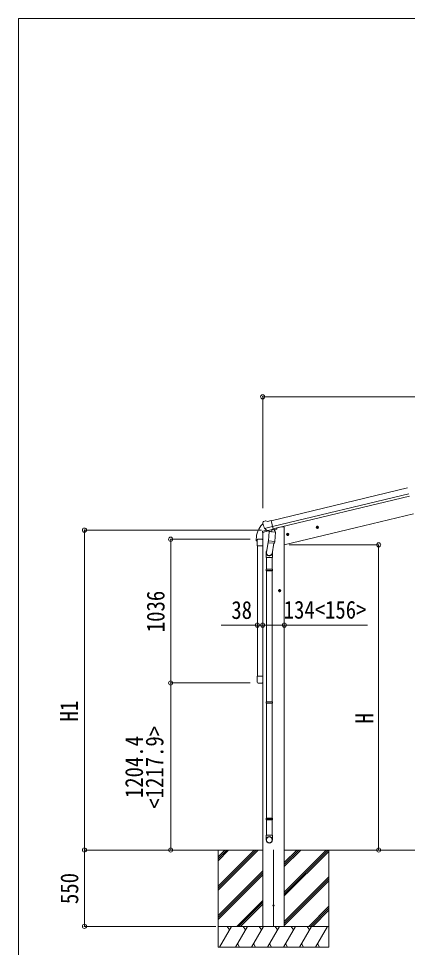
# Model space of a CAD drawing. Units: millimetres at full size, sheet at 1:30. Extents: x -8385 to 8479, y -5853 to 5787.
# Drawn here: x -8385 to -5579, y -907 to 5787 of the extents above; entities that cross this region are included whole.
import ezdxf
from ezdxf.enums import TextEntityAlignment as Align

# ---------------------------------------------------------------- set-up
doc = ezdxf.new("R2010")
doc.units = ezdxf.units.MM
doc.header["$LTSCALE"] = 30
doc.header["$PDMODE"] = 32
doc.header["$PDSIZE"] = 30
for name, color, linetype, lineweight in [('0-0_0', 7, 'Continuous', 9), ('0-1_本体', 4, 'Continuous', 9), ('0-2_部品', 7, 'Continuous', 9), ('0-8_PARTS2', 2, 'Continuous', 9), ('0-A_寸法', 6, 'Continuous', 9), ('1-2_GLASS_SEAL', 7, 'Continuous', 9), ('1-A', 6, 'Continuous', 9), ('F-0_240', 7, 'Continuous', 9)]:
    doc.layers.add(name, color=color, linetype=linetype, lineweight=lineweight)
doc.styles.add('ＭＳ ゴシック', font='')
doc.styles.get('ＭＳ ゴシック').set_extended_font_data('MS Gothic')

msp = doc.modelspace()

# ---------------------------------------------------------------- linework, layer by layer
at = {"layer": '0-0_0'}
for p, q in [((-6623.43, -205.73), (-7125.1, -205.74)), ((-6945.88, -205.73), (-6945.88, -905.73)), ((-6945.88, -466.46), (-6685.15, -205.73)), ((-6945.88, -480.6), (-6671.01, -205.73)), ((-6945.88, -494.74), (-6656.87, -205.73)), ((-6945.88, -282.61), (-6869, -205.73)), ((-6945.88, -268.47), (-6883.14, -205.73)), ((-6945.88, -254.33), (-6897.28, -205.73)), ((-6467.43, -508.51), (-6164.65, -205.73)), ((-6467.43, -522.65), (-6150.51, -205.73)), ((-6467.43, -324.66), (-6348.5, -205.73)), ((-6467.43, -310.52), (-6362.64, -205.73)), ((-6467.43, -296.38), (-6376.79, -205.73)), ((-6467.43, -536.79), (-6145.88, -215.25)), ((-6466.93, -205.73), (-1387.78, -205.73)), ((-6145.88, -205.73), (-6145.88, -905.73)), ((-6945.88, -678.59), (-6623.43, -356.14)), ((-6945.88, -692.73), (-6623.43, -370.29)), ((-6945.88, -706.88), (-6623.43, -384.43)), ((-6467.43, -720.64), (-6145.88, -399.09)), ((-6467.43, -734.78), (-6145.88, -413.24)), ((-6467.43, -748.93), (-6145.88, -427.38)), ((-6810.89, -755.73), (-6623.43, -568.28)), ((-6796.75, -755.73), (-6623.43, -582.42)), ((-6782.61, -755.73), (-6623.43, -596.56)), ((-6290.39, -755.73), (-6145.88, -611.23)), ((-6276.25, -755.73), (-6145.88, -625.37)), ((-6262.11, -755.73), (-6145.88, -639.51)), ((-6145.88, -755.73), (-6945.88, -755.73)), ((-6935.6, -905.73), (-6848.99, -755.73)), ((-6863.99, -781.71), (-6878.99, -755.73)), ((-6820.13, -905.73), (-6733.52, -755.73)), ((-6748.52, -781.72), (-6763.53, -755.73)), ((-6704.66, -905.73), (-6618.05, -755.73)), ((-6633.05, -781.72), (-6648.05, -755.73)), ((-6478.88, -755.73), (-6612.88, -755.73)), ((-6589.19, -905.73), (-6502.58, -755.73)), ((-6517.58, -781.72), (-6532.58, -755.73)), ((-6473.71, -905.73), (-6387.11, -755.73)), ((-6402.11, -781.71), (-6417.11, -755.73)), ((-6358.24, -905.73), (-6271.64, -755.73)), ((-6301.64, -755.73), (-6286.64, -781.71)), ((-6242.77, -905.73), (-6156.17, -755.73)), ((-6945.88, -905.73), (-6145.88, -905.73)), ((-6805.13, -879.75), (-6790.13, -905.73)), ((-6689.66, -879.75), (-6674.66, -905.73)), ((-6574.19, -879.75), (-6559.19, -905.73)), ((-6458.72, -879.75), (-6443.72, -905.73)), ((-6343.25, -879.75), (-6328.25, -905.73)), ((-6227.78, -879.75), (-6212.78, -905.73))]:
    msp.add_line(p, q, dxfattribs=at)
at = {"layer": '0-1_本体'}
for p, q in [((-5578.52, 2404.05), (-6561.76, 2167.99)), ((-5568.44, 2362.07), (-6551.68, 2126.01)), ((-5564.51, 2345.7), (-6547.76, 2109.67)), ((-5956.73, 2116.82), (-5533.93, 2218.32)), ((-6623.43, -755.73), (-6623.43, 2084.5)), ((-6487.93, 2123.65), (-6521.21, 2115.66)), ((-6467.43, 2123.65), (-6487.43, 2123.65)), ((-6467.43, -755.73), (-6467.43, 2123.65)), ((-6467.43, 1994.21), (-5956.73, 2116.82))]:
    msp.add_line(p, q, dxfattribs=at)
at = {"layer": '0-2_部品'}
for p, q in [((-6623.14, 2152.08), (-6622.87, 2150.93)), ((-6618.92, 2160.66), (-6622.78, 2154.36)), ((-6615.83, 2162.91), (-6602.64, 2166.07)), ((-6588.09, 2163.4), (-6601.34, 2166.1)), ((-6588.09, 2163.4), (-6562.15, 2169.62)), ((-6625.26, 2083.95), (-6582.45, 2094.22)), ((-6625.26, 2090.84), (-6625.26, 2083.95)), ((-6596.02, 2100.22), (-6622.96, 2093.75)), ((-6609.09, 2111.78), (-6551.58, 2125.58)), ((-6592.24, 2096.87), (-6608.61, 2111.36)), ((-6589.53, 2096.3), (-6582.01, 2098.11)), ((-6588.69, 2096.42), (-6587.16, 2096.78)), ((-6587.16, 2096.78), (-6550.46, 2105.6)), ((-6585.32, 2096.56), (-6585.37, 2095.81)), ((-6584.62, 2094.77), (-6558.8, 2088.34)), ((-6577.7, 2089.43), (-6582.37, 2022.59)), ((-6532.01, 2086.23), (-6577.7, 2089.43)), ((-6575.92, 2092.61), (-6576.15, 2089.32)), ((-6556.41, 2103.77), (-6557.43, 2089.16)), ((-6550.46, 2105.6), (-6548.93, 2105.96)), ((-6547.37, 2108.07), (-6546.43, 2108)), ((-6546.43, 2108), (-6533.12, 2092.68)), ((-6542.75, 2103.76), (-6524.54, 2108.13)), ((-6536.69, 2019.4), (-6532.01, 2086.23)), ((-6533.12, 2092.68), (-6533.56, 2086.34)), ((-6520.71, 2116.14), (-6520.71, 2112.99)), ((-6447.83, 2074.51), (-6440.53, 2076.26)), ((-6440.33, 2059.34), (-6445, 2078.78)), ((-6440.53, 2076.26), (-6435.37, 2070.81)), ((-6219.02, 2122.75), (-6238.47, 2118.08)), ((-6236.04, 2118.67), (-6233.91, 2125.86)), ((-6230.87, 2113.22), (-6236.04, 2118.67)), ((-6233.91, 2125.86), (-6226.61, 2127.62)), ((-6226.41, 2110.7), (-6231.08, 2130.14)), ((-6226.61, 2127.62), (-6221.44, 2122.17)), ((-6582.02, 2027.71), (-6596.56, 1939.84)), ((-6583.23, 2010.12), (-6582.36, 2022.59)), ((-6582.84, 2008.77), (-6582.84, 2008.77)), ((-6536.69, 2019.4), (-6582.37, 2022.59)), ((-6536.7, 2019.4), (-6537.59, 2006.7)), ((-6432.94, 2071.4), (-6452.39, 2066.73)), ((-6449.96, 2067.31), (-6447.83, 2074.51)), ((-6444.8, 2061.86), (-6449.96, 2067.31)), ((-6581.39, 2007.99), (-6539.69, 2005.07)), ((-6543.23, 2005.32), (-6555.85, 1930.52)), ((-6598.71, 1902.68), (-6598.71, 1937.04)), ((-6552.71, 1902.68), (-6598.71, 1902.68)), ((-6596.71, 1902.68), (-6596.71, 1820.03)), ((-6554.71, 1902.68), (-6554.71, 1820.03)), ((-6552.71, 1937.34), (-6552.71, 1902.68)), ((-6598.71, 1818.03), (-6597.71, 1820.03)), ((-6552.71, 1818.03), (-6598.71, 1818.03)), ((-6552.71, 1810.03), (-6598.71, 1810.03)), ((-6553.71, 1820.03), (-6597.71, 1820.03)), ((-6553.71, 1808.03), (-6597.71, 1808.03)), ((-6596.71, 1808.03), (-6596.71, 863.84)), ((-6554.71, 1808.03), (-6554.71, 863.84)), ((-6552.71, 1818.03), (-6553.71, 1820.03)), ((-6552.71, 1810.03), (-6553.71, 1808.03)), ((-6552.71, 1818.03), (-6552.71, 1810.03)), ((-6501.2, 1654.15), (-6501.2, 1674.15)), ((-6491.2, 1664.15), (-6511.2, 1664.15)), ((-6508.7, 1664.15), (-6504.95, 1670.65)), ((-6504.95, 1657.65), (-6508.7, 1664.15)), ((-6504.95, 1670.65), (-6497.45, 1670.65)), ((-6497.45, 1670.65), (-6493.69, 1664.15)), ((-6598.71, 861.84), (-6597.71, 863.84)), ((-6552.71, 861.84), (-6598.71, 861.84)), ((-6552.71, 853.84), (-6598.71, 853.84)), ((-6553.71, 863.84), (-6597.71, 863.84)), ((-6553.71, 851.84), (-6597.71, 851.84)), ((-6596.71, 851.84), (-6596.71, 23.65)), ((-6554.71, 851.84), (-6554.71, 23.65)), ((-6552.71, 861.84), (-6553.71, 863.84)), ((-6552.71, 853.84), (-6553.71, 851.84)), ((-6552.71, 861.84), (-6552.71, 853.84)), ((-6598.71, 21.65), (-6597.71, 23.65)), ((-6552.71, 21.65), (-6598.71, 21.65)), ((-6552.71, 13.65), (-6598.71, 13.65)), ((-6553.71, 23.65), (-6597.71, 23.65)), ((-6553.71, 11.65), (-6597.71, 11.65)), ((-6596.71, 11.65), (-6596.71, -98.35)), ((-6554.71, 11.65), (-6554.71, -98.35)), ((-6552.71, 21.65), (-6553.71, 23.65)), ((-6552.71, 13.65), (-6553.71, 11.65)), ((-6552.71, 21.65), (-6552.71, 13.65)), ((-6598.71, -132.49), (-6598.71, -98.35)), ((-6552.71, -98.35), (-6598.71, -98.35)), ((-6552.71, -132.49), (-6552.71, -98.35))]:
    msp.add_line(p, q, dxfattribs=at)
for points in [[(-6556.73, 2104.17), (-6547, 2106.51), (-6562.15, 2169.62)], [(-6609.36, 2112.35), (-6608.77, 2111.51), (-6608.61, 2111.36)], [(-6556.73, 2104.17), (-6556.96, 2104.02), (-6581.73, 2098.08), (-6582.01, 2098.11)], [(-6221.44, 2122.17), (-6223.58, 2114.97), (-6230.87, 2113.22)], [(-6435.37, 2070.81), (-6437.5, 2063.62), (-6444.8, 2061.86)], [(-6598.71, 1818.03), (-6598.71, 1810.03), (-6597.71, 1808.03)], [(-6493.69, 1664.15), (-6497.45, 1657.65), (-6504.95, 1657.65)], [(-6598.71, 861.84), (-6598.71, 853.84), (-6597.71, 851.84)], [(-6598.71, 21.65), (-6598.71, 13.65), (-6597.71, 11.65)]]:
    msp.add_lwpolyline(points, dxfattribs=at)
for centre, radius in [((-6442.66, 2069.06), 8.5), ((-6442.66, 2069.06), 7.7), ((-6442.66, 2069.06), 6.5), ((-6228.74, 2120.42), 8.5), ((-6228.74, 2120.42), 7.7), ((-6228.74, 2120.42), 6.5), ((-6501.2, 1664.15), 8.5), ((-6501.2, 1664.15), 7.7), ((-6501.2, 1664.15), 6.5)]:
    msp.add_circle(centre, radius, dxfattribs=at)
at = {"layer": '0-2_部品', "color": 4}
msp.add_circle((-6544.93, -605.73), 4.5, dxfattribs=at)
at = {"layer": '0-2_部品'}
for centre, radius, start, end in [((-6426.06, 2198.18), 202.4, 193.5, 205.09125), ((-6614.66, 2158.05), 5, 103.5, 148.5), ((-6601.94, 2163.16), 3, 78.5, 103.5), ((-6622.26, 2090.84), 3, 103.5, 180), ((-6588.81, 2096.9), 0.5, 248.23754, 283.5), ((-6585.82, 2096.59), 0.5, 356, 103.5), ((-6584.38, 2095.75), 1, 176, 256), ((-6558.45, 2089.31), 1.03, 250.03897, 351.96569), ((-6555.81, 2103.69), 0.604, 100.59842, 172.20595), ((-6549.04, 2106.45), 0.5, 283.5, 318.76246), ((-6525.71, 2112.99), 5, 283.5, 0), ((-6581.29, 2009.95), 1.95, 175.04017, 217.47766), ((-6581.25, 2009.98), 2, 217.40962, 266), ((-6539.55, 2007.07), 2, 266, 349.46843)]:
    msp.add_arc(centre, radius, start, end, dxfattribs=at)
for centre, major_axis, ratio, start_param, end_param in [((-6620.22, 2152.8), (-1.57, -2.57), 0.99628, 4.712389, 5.4996506), ((-6590.25, 2099.12), (-0.73, -2.92), 0.997631, 5.8041905, 6.6006116), ((-6590.19, 2099.35), (2.63, 3.16), 0.650902, 4.0958226, 4.1686332), ((-6590.22, 2099.22), (-0.73, -2.92), 0.997631, 0.3902369, 0.4789948), ((-6575.71, 1937.34), (23, 0), 0.996195, 2.5560258, 6.5663028), ((-6575.71, 1937.34), (21, 0), 0.996195, 2.9349147, 5.9512394), ((-6575.71, -130.75), (-23, 0), 0.996195, 3.1415927, 6.2831853), ((-6575.71, -132.49), (-23, 0), 0.996195, 3.1415927, 6.2831853), ((-6575.71, -132.49), (0, -23.43), 0.981806, 4.712389, 7.8539816)]:
    msp.add_ellipse(centre, major_axis=major_axis, ratio=ratio, start_param=start_param, end_param=end_param, dxfattribs=at)
msp.add_ellipse((-6575.71, -132.49), major_axis=(21, 0), ratio=0.996195, dxfattribs=at)
at = {"layer": '0-8_PARTS2'}
msp.add_line((-6544.93, -203.23), (-6544.93, -758.23), dxfattribs=at)
at = {"layer": '0-A_寸法'}
for p, q in [((-6623.43, 3061.16), (-6623.43, 2258.83)), ((-6623.43, 3061.16), (-1231.42, 3061.16)), ((-7909.72, 2100.47), (-6630.88, 2100.47)), ((-7909.72, -205.74), (-7909.72, 2100.47)), ((-7287.29, 2034.63), (-7287.29, 998.63)), ((-5786.39, 1994.25), (-6431.51, 1994.25)), ((-5786.39, -205.74), (-5786.39, 1994.25)), ((-6467.43, 1415.52), (-6623.43, 1415.52)), ((-6467.43, 1415.52), (-5867.43, 1415.52)), ((-7909.72, -205.74), (-6960.69, -205.74)), ((-7909.72, -205.74), (-6963.44, -205.74)), ((-7909.72, -205.74), (-7909.72, -755.73)), ((-7276.01, -205.74), (-6963.44, -205.74)), ((-7909.72, -755.73), (-6961.73, -755.73))]:
    msp.add_line(p, q, dxfattribs=at)
for p in [(-6623.43, 3061.16), (-7909.72, 2100.47), (-5786.39, 1994.25), (-6623.43, 1415.52), (-6467.43, 1415.52), (-7909.72, -205.74), (-5786.39, -205.74), (-7909.72, -755.73)]:
    msp.add_point(p, dxfattribs=at)
at = {"layer": '1-2_GLASS_SEAL'}
for p, q in [((-6669.94, 2034.72), (-6669.94, 2022.96)), ((-6669.44, 2022.46), (-6663.18, 2022.46)), ((-6662.68, 2029.72), (-6662.68, 2022.96)), ((-6662.44, 1986.23), (-6662.44, 2029.93)), ((-6656.94, 2035.43), (-6627.94, 2035.43)), ((-6656.68, 2035.72), (-6623.43, 2035.72)), ((-6622.44, 2029.93), (-6622.44, 1986.23)), ((-6622.44, 1986.23), (-6662.44, 1986.23)), ((-6662.44, 1047.23), (-6662.44, 1003.53)), ((-6622.44, 1047.23), (-6662.44, 1047.23)), ((-6622.44, 1003.53), (-6622.44, 1047.23)), ((-6656.94, 998.03), (-6627.94, 998.03))]:
    msp.add_line(p, q, dxfattribs=at)
at = {"layer": '1-2_GLASS_SEAL', "color": 4}
for p, q in [((-6661.44, 1986.23), (-6661.44, 1047.23)), ((-6623.43, 1986.23), (-6623.43, 1855.17)), ((-6623.43, 1047.23), (-6623.43, 1855.17))]:
    msp.add_line(p, q, dxfattribs=at)
at = {"layer": '1-2_GLASS_SEAL'}
for centre, radius, start, end in [((-6621.19, 2136.74), 6.95, 95.39711, 129.45641), ((-6517.68, 2034.72), 152.26, 135.14293, 180), ((-6669.44, 2022.96), 0.5, 180, 270), ((-6663.18, 2022.96), 0.5, 270, 0), ((-6656.68, 2029.72), 6, 90, 180), ((-6656.94, 2029.93), 5.5, 90, 180), ((-6627.94, 2029.93), 5.5, 0, 90), ((-6656.94, 1003.53), 5.5, 180, 270), ((-6627.94, 1003.53), 5.5, 270, 0)]:
    msp.add_arc(centre, radius, start, end, dxfattribs=at)
at = {"layer": '1-A'}
for p, q in [((-7287.29, 2034.63), (-6713.75, 2034.63)), ((-6623.51, 1415.52), (-6923.51, 1415.52)), ((-6623.51, 1415.52), (-6661.54, 1415.52)), ((-7287.29, 998.63), (-6713.75, 998.63)), ((-7287.29, -205.74), (-7287.29, 998.63)), ((-7287.29, -205.74), (-6713.75, -205.74))]:
    msp.add_line(p, q, dxfattribs=at)
for p in [(-7287.29, 2034.63), (-6661.54, 1415.52), (-6623.51, 1415.52), (-7287.29, 998.63), (-7287.29, -205.74)]:
    msp.add_point(p, dxfattribs=at)
at = {"layer": 'F-0_240', "color": 5}
for q in [(-8385.45, -5852.66), (8054.55, 5787.34)]:
    msp.add_line((-8385.45, 5787.34), q, dxfattribs=at)

# ---------------------------------------------------------------- texts
at = {"layer": '0-A_寸法', "color": 7, "style": 'ＭＳ ゴシック', "width": 0.85}
msp.add_text('134<156>', height=129, dxfattribs=at).set_placement((-6471.43, 1423.52), align=Align.BOTTOM_LEFT)
for s, p in [('H1', (-7917.72, 721.37)), ('H', (-5786.39, 706.25)), ('550', (-7915.72, -594.74))]:
    msp.add_text(s, height=129, rotation=90, dxfattribs=at).set_placement(p, align=Align.BOTTOM_LEFT)
at = {"layer": '1-A', "color": 7, "style": 'ＭＳ ゴシック', "width": 0.85}
for s, p in [('1036', (-7293.29, 1364.63)), ('<1217.9>', (-7301.16, 92.45)), ('1204.4', (-7448.74, 168.45))]:
    msp.add_text(s, height=129, rotation=90, dxfattribs=at).set_placement(p, align=Align.BOTTOM_LEFT)
msp.add_text('38', height=129, dxfattribs=at).set_placement((-6849.51, 1421.52), align=Align.BOTTOM_LEFT)

doc.saveas('drawing.dxf')
